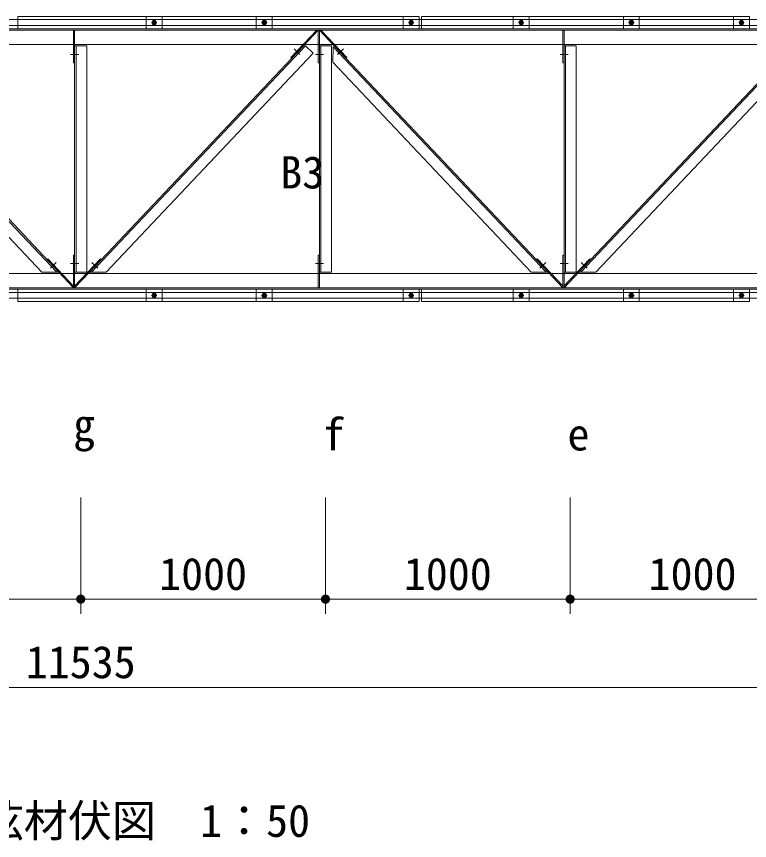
# Model space of a CAD drawing. Units: millimetres at full size. Extents: x 0 to 42000, y 0 to 29700.
# Drawn here: x 16925 to 19920, y 14887 to 18256 of the extents above; entities that cross this region are included whole.
import ezdxf
from ezdxf.enums import TextEntityAlignment as Align

# ---------------------------------------------------------------- set-up
doc = ezdxf.new("R2010")
doc.units = ezdxf.units.MM
doc.header["$LTSCALE"] = 100
for name, color, linetype, lineweight in [('D-STR', 1, 'Continuous', 13), ('D-STR-DIM', 7, 'Continuous', 13), ('D-STR-HTXT', 7, 'Continuous', 13), ('D-STR-TXT', 7, 'Continuous', 13)]:
    doc.layers.add(name, color=color, linetype=linetype, lineweight=lineweight)
doc.styles.add('ＭＳ ゴシック', font='')
doc.styles.get('ＭＳ ゴシック').set_extended_font_data('MS Gothic')

# ---------------------------------------------------------------- blocks, each defined once
blk = doc.blocks.new('filled_dot')
at = {"color": 0, "linetype": 'Continuous', "lineweight": -2, "const_width": 1.25}
blk.add_lwpolyline([(-0.625, 0, 1), (0.625, 0, 1)], format="xyb", close=True, dxfattribs=at)

msp = doc.modelspace()

# ---------------------------------------------------------------- linework, layer by layer
at = {"layer": 'D-STR'}
for p, q in [((11364.9, 18242.7), (23009.9, 18242.7)), ((16929.9, 18205.7), (16929.9, 18255.7)), ((18569.9, 18255.7), (16929.9, 18255.7)), ((17454.9, 18205.7), (17454.9, 18255.7)), ((17454.9, 18255.7), (17519.9, 18255.7)), ((17476.3, 18230.7), (17498.4, 18230.7)), ((17482.5, 18239.2), (17477.6, 18230.7)), ((17477.6, 18230.7), (17482.5, 18222.2)), ((17492.3, 18239.2), (17482.5, 18239.2)), ((17487.4, 18241.8), (17487.4, 18219.7)), ((17497.2, 18230.7), (17492.3, 18239.2)), ((17492.3, 18222.2), (17497.2, 18230.7)), ((17519.9, 18205.7), (17519.9, 18255.7)), ((17904.9, 18205.7), (17904.9, 18255.7)), ((17904.9, 18255.7), (17969.9, 18255.7)), ((17926.3, 18230.7), (17948.4, 18230.7)), ((17932.5, 18239.2), (17927.6, 18230.7)), ((17927.6, 18230.7), (17932.5, 18222.2)), ((17942.3, 18239.2), (17932.5, 18239.2)), ((17937.4, 18241.8), (17937.4, 18219.7)), ((17947.2, 18230.7), (17942.3, 18239.2)), ((17942.3, 18222.2), (17947.2, 18230.7)), ((17969.9, 18205.7), (17969.9, 18255.7)), ((18504.9, 18205.7), (18504.9, 18255.7)), ((18504.9, 18255.7), (18569.9, 18255.7)), ((18526.3, 18230.7), (18548.4, 18230.7)), ((18532.5, 18239.2), (18527.6, 18230.7)), ((18527.6, 18230.7), (18532.5, 18222.2)), ((18542.3, 18239.2), (18532.5, 18239.2)), ((18537.4, 18241.8), (18537.4, 18219.7)), ((18547.2, 18230.7), (18542.3, 18239.2)), ((18542.3, 18222.2), (18547.2, 18230.7)), ((18569.9, 18205.7), (18569.9, 18255.7)), ((18579.9, 18205.7), (18579.9, 18255.7)), ((19919.9, 18255.7), (18579.9, 18255.7)), ((18954.9, 18205.7), (18954.9, 18255.7)), ((18954.9, 18255.7), (19019.9, 18255.7)), ((18976.3, 18230.7), (18998.4, 18230.7)), ((18982.5, 18239.2), (18977.6, 18230.7)), ((18977.6, 18230.7), (18982.5, 18222.2)), ((18992.3, 18239.2), (18982.5, 18239.2)), ((18987.4, 18241.8), (18987.4, 18219.7)), ((18997.2, 18230.7), (18992.3, 18239.2)), ((18992.3, 18222.2), (18997.2, 18230.7)), ((19019.9, 18205.7), (19019.9, 18255.7)), ((19404.9, 18205.7), (19404.9, 18255.7)), ((19404.9, 18255.7), (19469.9, 18255.7)), ((19426.3, 18230.7), (19448.4, 18230.7)), ((19432.5, 18239.2), (19427.6, 18230.7)), ((19427.6, 18230.7), (19432.5, 18222.2)), ((19442.3, 18239.2), (19432.5, 18239.2)), ((19437.4, 18241.8), (19437.4, 18219.7)), ((19447.2, 18230.7), (19442.3, 18239.2)), ((19442.3, 18222.2), (19447.2, 18230.7)), ((19469.9, 18205.7), (19469.9, 18255.7)), ((19854.9, 18205.7), (19854.9, 18255.7)), ((19854.9, 18255.7), (19919.9, 18255.7)), ((19876.3, 18230.7), (19898.4, 18230.7)), ((19882.5, 18239.2), (19877.6, 18230.7)), ((19877.6, 18230.7), (19882.5, 18222.2)), ((19892.3, 18239.2), (19882.5, 18239.2)), ((19887.4, 18241.8), (19887.4, 18219.7)), ((19897.2, 18230.7), (19892.3, 18239.2)), ((19892.3, 18222.2), (19897.2, 18230.7)), ((19919.9, 18205.7), (19919.9, 18255.7)), ((11364.9, 18218.7), (23009.9, 18218.7)), ((11387.4, 18199.7), (22987.4, 18199.7)), ((13929.9, 18205.7), (18579.9, 18205.7)), ((18569.9, 18205.7), (16929.9, 18205.7)), ((17157.9, 18199.7), (17157.9, 18065.7)), ((17162.4, 18135.7), (17162.4, 18199.7)), ((17482.5, 18222.2), (17492.3, 18222.2)), ((17932.5, 18222.2), (17942.3, 18222.2)), ((18151.7, 18199.7), (18046, 18088)), ((18157.9, 18199.7), (18097.4, 18135.7)), ((18157.9, 18199.7), (18157.9, 18065.7)), ((18162.4, 18135.7), (18162.4, 18199.7)), ((18162.4, 18199.7), (18222.9, 18135.7)), ((18168.6, 18199.7), (18274.3, 18088)), ((18532.5, 18222.2), (18542.3, 18222.2)), ((18579.9, 18205.7), (22987.4, 18205.7)), ((19919.9, 18205.7), (18579.9, 18205.7)), ((18982.5, 18222.2), (18992.3, 18222.2)), ((19157.9, 18199.7), (19157.9, 18065.7)), ((19162.4, 18135.7), (19162.4, 18199.7)), ((19432.5, 18222.2), (19442.3, 18222.2)), ((19882.5, 18222.2), (19892.3, 18222.2)), ((11387.4, 18140.7), (22987.4, 18140.7)), ((16218.5, 18131.6), (17089.1, 17210.7)), ((16222.9, 18135.7), (17097.4, 17210.7)), ((17162.4, 18135.7), (17212.4, 18135.7)), ((17162.4, 18135.7), (17162.4, 17210.7)), ((17168.4, 18135.7), (17168.4, 17210.7)), ((17212.4, 18135.7), (17212.4, 17210.7)), ((18097.4, 18135.7), (17222.9, 17210.7)), ((18105.6, 18135.7), (17231.2, 17210.7)), ((18059, 18123.8), (18083.2, 18100.9)), ((18105.6, 18135.7), (18137.6, 18105.5)), ((18162.4, 18135.7), (18212.4, 18135.7)), ((18162.4, 18135.7), (18162.4, 17210.7)), ((18168.4, 18135.7), (18168.4, 17210.7)), ((18212.4, 18135.7), (18212.4, 17210.7)), ((18217.4, 18068.8), (18218.5, 18131.6)), ((18218.5, 18131.6), (19089.1, 17210.7)), ((18222.9, 18135.7), (19097.4, 17210.7)), ((18261.2, 18123.8), (18237, 18100.9)), ((19162.4, 18135.7), (19212.4, 18135.7)), ((19162.4, 18135.7), (19162.4, 17210.7)), ((19168.4, 18135.7), (19168.4, 17210.7)), ((19212.4, 18135.7), (19212.4, 17210.7)), ((20097.4, 18135.7), (19222.9, 17210.7)), ((20105.6, 18135.7), (19231.2, 17210.7)), ((17146.2, 18100.7), (17179.3, 18100.7)), ((18137.6, 18105.5), (17291.7, 17210.7)), ((18146.2, 18100.7), (18179.3, 18100.7)), ((19146.2, 18100.7), (19179.3, 18100.7)), ((20137.6, 18105.5), (19291.7, 17210.7)), ((16217.4, 18068.8), (17028.6, 17210.7)), ((17157.9, 18065.7), (17162.4, 18065.7)), ((18046, 18088), (18049.3, 18084.9)), ((18157.9, 18065.7), (18162.4, 18065.7)), ((18217.4, 18068.8), (19028.6, 17210.7)), ((18274.3, 18088), (18271, 18084.9)), ((19157.9, 18065.7), (19162.4, 18065.7)), ((17157.9, 17280.7), (17162.4, 17280.7)), ((17157.9, 17146.7), (17157.9, 17280.7)), ((18157.9, 17280.7), (18162.4, 17280.7)), ((18157.9, 17146.7), (18157.9, 17280.7)), ((19157.9, 17280.7), (19162.4, 17280.7)), ((19157.9, 17146.7), (19157.9, 17280.7)), ((17052.6, 17264.7), (17049.3, 17261.6)), ((17158.2, 17152.9), (17052.6, 17264.7)), ((17087.6, 17249.7), (17063.4, 17226.8)), ((17162, 17152.9), (17267.7, 17264.7)), ((17232.6, 17249.7), (17256.8, 17226.8)), ((17267.7, 17264.7), (17271, 17261.6)), ((19052.6, 17264.7), (19049.3, 17261.6)), ((19158.2, 17152.9), (19052.6, 17264.7)), ((19087.6, 17249.7), (19063.4, 17226.8)), ((19162, 17152.9), (19267.7, 17264.7)), ((19232.6, 17249.7), (19256.8, 17226.8)), ((19267.7, 17264.7), (19271, 17261.6)), ((17146.2, 17245.7), (17179.3, 17245.7)), ((18146.2, 17245.7), (18179.3, 17245.7)), ((19146.2, 17245.7), (19179.3, 17245.7)), ((11387.4, 17205.7), (22987.4, 17205.7)), ((17028.6, 17210.7), (17097.4, 17210.7)), ((17157.9, 17146.7), (17097.4, 17210.7)), ((17162.4, 17210.7), (17212.4, 17210.7)), ((17162.4, 17210.7), (17162.4, 17146.7)), ((17162.4, 17146.7), (17222.9, 17210.7)), ((17291.7, 17210.7), (17222.9, 17210.7)), ((18162.4, 17210.7), (18212.4, 17210.7)), ((18162.4, 17210.7), (18162.4, 17146.7)), ((19028.6, 17210.7), (19097.4, 17210.7)), ((19157.9, 17146.7), (19097.4, 17210.7)), ((19162.4, 17210.7), (19212.4, 17210.7)), ((19162.4, 17210.7), (19162.4, 17146.7)), ((19162.4, 17146.7), (19222.9, 17210.7)), ((19291.7, 17210.7), (19222.9, 17210.7)), ((11387.4, 17146.7), (22987.4, 17146.7)), ((11364.9, 17127.7), (23009.9, 17127.7)), ((13929.9, 17140.7), (18579.9, 17140.7)), ((16929.9, 17090.7), (16929.9, 17140.7)), ((18569.9, 17140.7), (16929.9, 17140.7)), ((17454.9, 17090.7), (17454.9, 17140.7)), ((17476.3, 17115.7), (17498.4, 17115.7)), ((17482.5, 17124.2), (17477.6, 17115.7)), ((17477.6, 17115.7), (17482.5, 17107.2)), ((17492.3, 17124.2), (17482.5, 17124.2)), ((17487.4, 17126.8), (17487.4, 17104.7)), ((17497.2, 17115.7), (17492.3, 17124.2)), ((17492.3, 17107.2), (17497.2, 17115.7)), ((17519.9, 17090.7), (17519.9, 17140.7)), ((17904.9, 17090.7), (17904.9, 17140.7)), ((17926.3, 17115.7), (17948.4, 17115.7)), ((17932.5, 17124.2), (17927.6, 17115.7)), ((17927.6, 17115.7), (17932.5, 17107.2)), ((17942.3, 17124.2), (17932.5, 17124.2)), ((17937.4, 17126.8), (17937.4, 17104.7)), ((17947.2, 17115.7), (17942.3, 17124.2)), ((17942.3, 17107.2), (17947.2, 17115.7)), ((17969.9, 17090.7), (17969.9, 17140.7)), ((18504.9, 17090.7), (18504.9, 17140.7)), ((18526.3, 17115.7), (18548.4, 17115.7)), ((18532.5, 17124.2), (18527.6, 17115.7)), ((18527.6, 17115.7), (18532.5, 17107.2)), ((18542.3, 17124.2), (18532.5, 17124.2)), ((18537.4, 17126.8), (18537.4, 17104.7)), ((18547.2, 17115.7), (18542.3, 17124.2)), ((18542.3, 17107.2), (18547.2, 17115.7)), ((18569.9, 17090.7), (18569.9, 17140.7)), ((18579.9, 17140.7), (22987.4, 17140.7)), ((18579.9, 17090.7), (18579.9, 17140.7)), ((19919.9, 17140.7), (18579.9, 17140.7)), ((18954.9, 17090.7), (18954.9, 17140.7)), ((18976.3, 17115.7), (18998.4, 17115.7)), ((18982.5, 17124.2), (18977.6, 17115.7)), ((18977.6, 17115.7), (18982.5, 17107.2)), ((18992.3, 17124.2), (18982.5, 17124.2)), ((18987.4, 17126.8), (18987.4, 17104.7)), ((18997.2, 17115.7), (18992.3, 17124.2)), ((18992.3, 17107.2), (18997.2, 17115.7)), ((19019.9, 17090.7), (19019.9, 17140.7)), ((19404.9, 17090.7), (19404.9, 17140.7)), ((19426.3, 17115.7), (19448.4, 17115.7)), ((19432.5, 17124.2), (19427.6, 17115.7)), ((19427.6, 17115.7), (19432.5, 17107.2)), ((19442.3, 17124.2), (19432.5, 17124.2)), ((19437.4, 17126.8), (19437.4, 17104.7)), ((19447.2, 17115.7), (19442.3, 17124.2)), ((19442.3, 17107.2), (19447.2, 17115.7)), ((19469.9, 17090.7), (19469.9, 17140.7)), ((19854.9, 17090.7), (19854.9, 17140.7)), ((19876.3, 17115.7), (19898.4, 17115.7)), ((19882.5, 17124.2), (19877.6, 17115.7)), ((19877.6, 17115.7), (19882.5, 17107.2)), ((19892.3, 17124.2), (19882.5, 17124.2)), ((19887.4, 17126.8), (19887.4, 17104.7)), ((19897.2, 17115.7), (19892.3, 17124.2)), ((19892.3, 17107.2), (19897.2, 17115.7)), ((19919.9, 17090.7), (19919.9, 17140.7)), ((11364.9, 17103.7), (23009.9, 17103.7)), ((18569.9, 17090.7), (16929.9, 17090.7)), ((17454.9, 17090.7), (17519.9, 17090.7)), ((17482.5, 17107.2), (17492.3, 17107.2)), ((17904.9, 17090.7), (17969.9, 17090.7)), ((17932.5, 17107.2), (17942.3, 17107.2)), ((18504.9, 17090.7), (18569.9, 17090.7)), ((18532.5, 17107.2), (18542.3, 17107.2)), ((19919.9, 17090.7), (18579.9, 17090.7)), ((18954.9, 17090.7), (19019.9, 17090.7)), ((18982.5, 17107.2), (18992.3, 17107.2)), ((19404.9, 17090.7), (19469.9, 17090.7)), ((19432.5, 17107.2), (19442.3, 17107.2)), ((19854.9, 17090.7), (19919.9, 17090.7)), ((19882.5, 17107.2), (19892.3, 17107.2))]:
    msp.add_line(p, q, dxfattribs=at)
for centre, radius in [((17487.4, 18230.7), 7.65), ((17487.4, 18230.7), 5), ((17487.4, 18230.7), 4.19), ((17937.4, 18230.7), 7.65), ((17937.4, 18230.7), 5), ((17937.4, 18230.7), 4.19), ((18537.4, 18230.7), 7.65), ((18537.4, 18230.7), 5), ((18537.4, 18230.7), 4.19), ((18987.4, 18230.7), 7.65), ((18987.4, 18230.7), 5), ((18987.4, 18230.7), 4.19), ((19437.4, 18230.7), 7.65), ((19437.4, 18230.7), 5), ((19437.4, 18230.7), 4.19), ((19887.4, 18230.7), 7.65), ((19887.4, 18230.7), 5), ((19887.4, 18230.7), 4.19), ((17487.4, 17115.7), 7.65), ((17487.4, 17115.7), 5), ((17487.4, 17115.7), 4.19), ((17937.4, 17115.7), 7.65), ((17937.4, 17115.7), 5), ((17937.4, 17115.7), 4.19), ((18537.4, 17115.7), 7.65), ((18537.4, 17115.7), 5), ((18537.4, 17115.7), 4.19), ((18987.4, 17115.7), 7.65), ((18987.4, 17115.7), 5), ((18987.4, 17115.7), 4.19), ((19437.4, 17115.7), 7.65), ((19437.4, 17115.7), 5), ((19437.4, 17115.7), 4.19), ((19887.4, 17115.7), 7.65), ((19887.4, 17115.7), 5), ((19887.4, 17115.7), 4.19)]:
    msp.add_circle(centre, radius, dxfattribs=at)
at = {"layer": 'D-STR-DIM'}
for p, q in [((17187.4, 16289.4), (17187.4, 15814)), ((17187.4, 16289.4), (17187.4, 15814)), ((18187.4, 16289.4), (18187.4, 15814)), ((18187.4, 16289.4), (18187.4, 15814)), ((19187.4, 16289.4), (19187.4, 15814)), ((19187.4, 16289.4), (19187.4, 15814)), ((16187.4, 15874), (17187.4, 15874)), ((17187.4, 15874), (18187.4, 15874)), ((18187.4, 15874), (19187.4, 15874)), ((19187.4, 15874), (20187.4, 15874)), ((11419.9, 15513.5), (22954.9, 15513.5))]:
    msp.add_line(p, q, dxfattribs=at)

# ---------------------------------------------------------------- block references
at = {"layer": 'D-STR-DIM', "xscale": 15, "yscale": 15, "rotation": 180}
for p in [(17187.4, 15874), (18187.4, 15874), (19187.4, 15874)]:
    msp.add_blockref('filled_dot', p, dxfattribs=at)
at = {"layer": 'D-STR-DIM', "xscale": 15, "yscale": 15}
for p in [(17187.4, 15874), (18187.4, 15874), (19187.4, 15874)]:
    msp.add_blockref('filled_dot', p, dxfattribs=at)

# ---------------------------------------------------------------- texts
at = {"layer": 'D-STR-DIM', "style": 'ＭＳ ゴシック'}
for s, p in [('1000', (17687.4, 16043.4)), ('1000', (18687.4, 16043.4)), ('1000', (19687.4, 16043.4)), ('11535', (17187.4, 15682.9))]:
    msp.add_text(s, height=132, dxfattribs=at).set_placement(p, align=Align.TOP_CENTER)
at = {"layer": 'D-STR-HTXT', "style": 'ＭＳ ゴシック'}
msp.add_text('下弦材伏図\u30001：50', height=132, dxfattribs=at).set_placement((16594.7, 15034.3), align=Align.TOP_LEFT)
at = {"layer": 'D-STR-TXT', "style": 'ＭＳ ゴシック'}
for s, p in [('B3', (18002.7, 17684.7)), ('g', (17156.2, 16652.3)), ('f', (18176.2, 16613.8)), ('e', (19176.2, 16613.8))]:
    msp.add_text(s, height=132, dxfattribs=at).set_placement(p, align=Align.TOP_LEFT)

doc.saveas('drawing.dxf')
